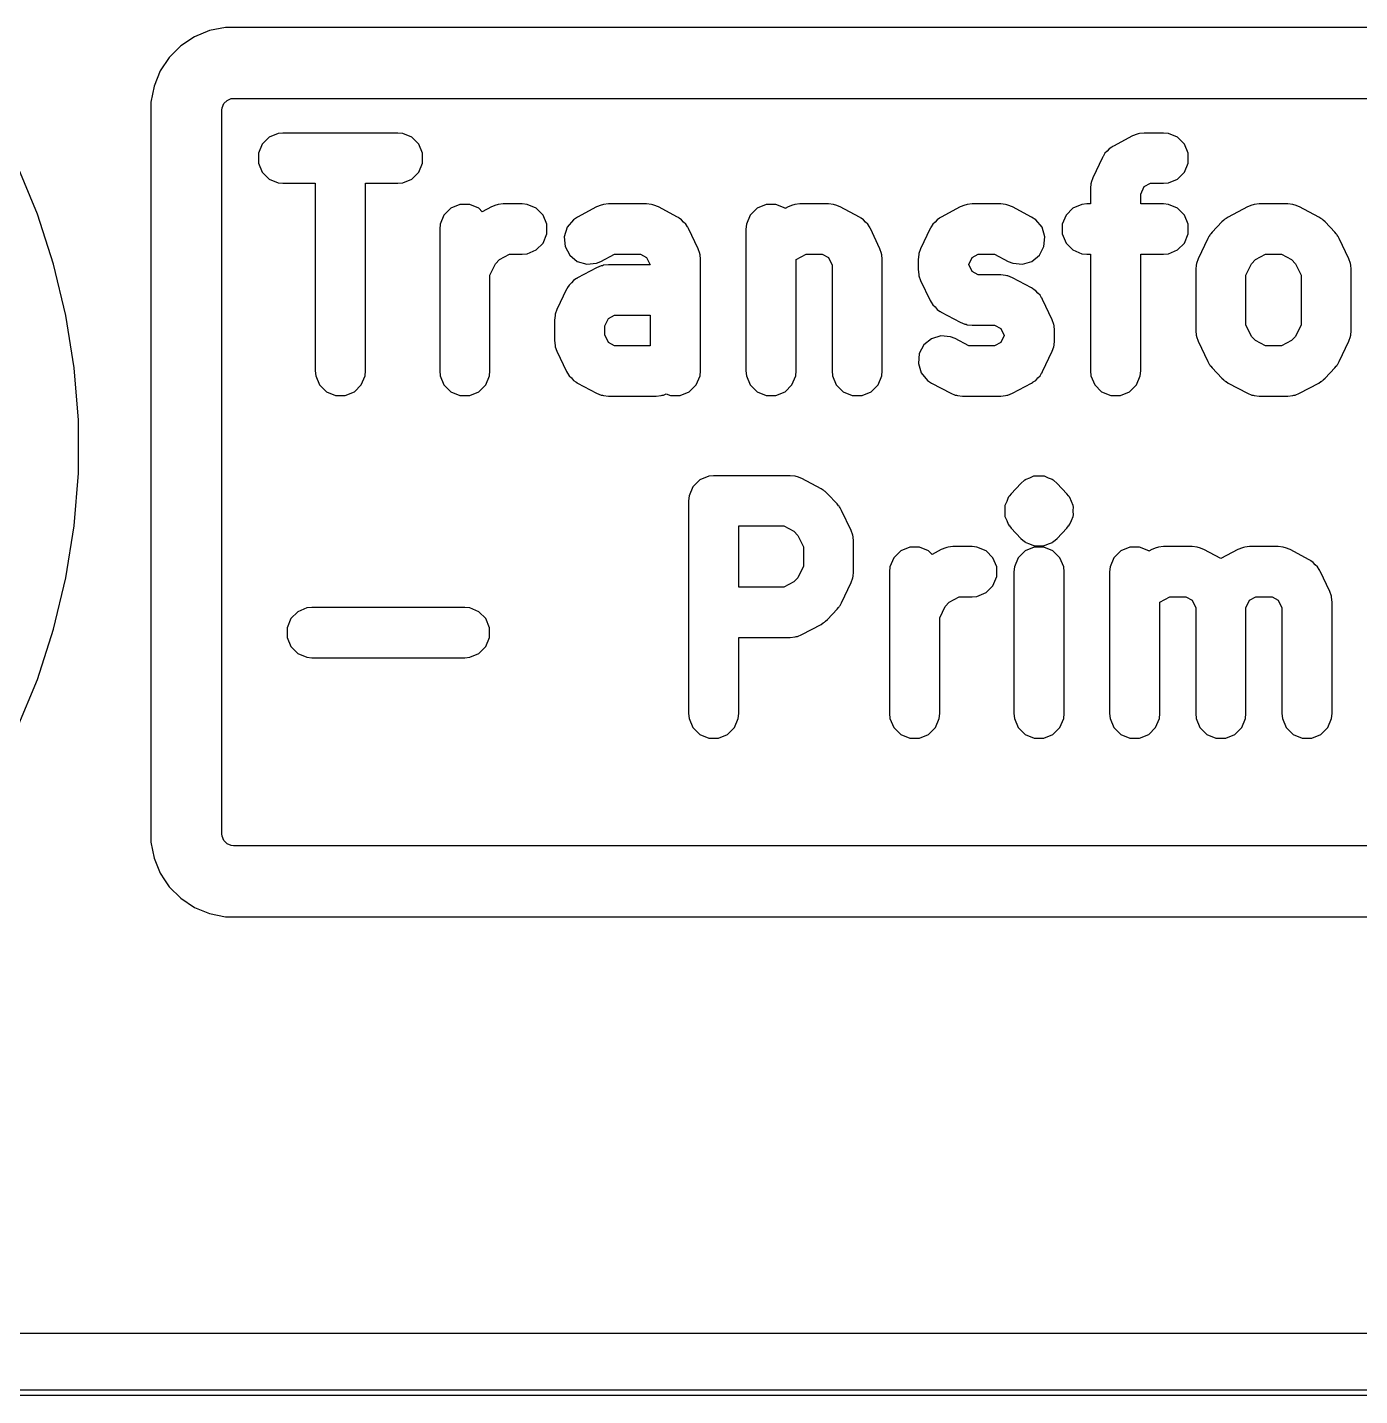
# Model space of a CAD drawing. Extents: x 70.6 to 149.6, y -117.6 to -52.5.
# Drawn here: x 113.37 to 124.64, y -117.58 to -106 of the extents above; entities that cross this region are included whole.
import ezdxf

# ---------------------------------------------------------------- set-up
doc = ezdxf.new("R2010")
doc.units = 0
doc.layers.add('BLACK', color=7, linetype='CONTINUOUS')

msp = doc.modelspace()

# ---------------------------------------------------------------- linework, layer by layer
at = {"layer": 'BLACK', "linetype": 'CONTINUOUS'}
for p, q in [((114.780501, -106.08462), (114.665778, -106.161276)), ((114.780507, -106.084617), (114.780501, -106.08462)), ((114.907987, -106.031813), (114.780507, -106.084617)), ((114.907991, -106.031812), (114.907987, -106.031813)), ((115.043324, -106.004893), (114.907991, -106.031812)), ((115.18131, -106.004893), (115.043324, -106.004893)), ((131.944863, -106.004893), (115.18131, -106.004893)), ((114.665771, -106.161282), (114.568206, -106.258847)), ((114.665778, -106.161276), (114.665771, -106.161282)), ((114.5682, -106.258854), (114.491544, -106.373577)), ((114.568206, -106.258847), (114.5682, -106.258854)), ((114.491541, -106.373583), (114.438737, -106.501063)), ((114.491544, -106.373577), (114.491541, -106.373583)), ((114.438736, -106.501067), (114.411817, -106.636399)), ((114.438737, -106.501063), (114.438736, -106.501067)), ((114.411817, -106.636399), (114.411817, -112.895138)), ((115.012317, -106.705393), (115.014238, -106.685884)), ((115.014238, -106.685884), (115.02917, -106.649836)), ((115.02917, -106.649836), (115.05676, -106.622246)), ((115.05676, -106.622246), (115.092808, -106.607314)), ((115.092808, -106.607314), (115.112317, -106.605393)), ((115.112317, -106.605393), (131.87587, -106.605393)), ((115.012317, -112.826145), (115.012317, -106.705393)), ((115.488392, -106.902468), (115.41179, -106.934198)), ((115.529849, -106.898385), (115.488392, -106.902468)), ((116.501278, -106.898385), (115.529849, -106.898385)), ((116.542735, -106.902468), (116.501278, -106.898385)), ((116.619337, -106.934198), (116.542735, -106.902468)), ((122.754687, -106.907291), (122.716137, -106.92308)), ((122.764759, -106.906339), (122.754687, -106.907291)), ((122.774106, -106.902468), (122.764759, -106.906339)), ((122.815563, -106.898385), (122.774106, -106.902468)), ((122.977467, -106.898385), (122.815563, -106.898385)), ((123.018924, -106.902468), (122.977467, -106.898385)), ((123.095526, -106.934198), (123.018924, -106.902468)), ((115.353162, -106.992826), (115.321432, -107.069428)), ((115.41179, -106.934198), (115.353162, -106.992826)), ((116.677965, -106.992826), (116.619337, -106.934198)), ((116.709695, -107.069428), (116.677965, -106.992826)), ((122.519503, -107.0318), (122.502569, -107.052267)), ((122.540322, -107.018008), (122.519503, -107.0318)), ((122.544301, -107.014398), (122.540322, -107.018008)), ((122.547507, -107.013248), (122.544301, -107.014398)), ((122.554232, -107.008794), (122.547507, -107.013248)), ((122.716137, -106.92308), (122.554232, -107.008794)), ((123.154154, -106.992826), (123.095526, -106.934198)), ((123.185884, -107.069428), (123.154154, -106.992826)), ((115.321432, -107.069428), (115.321432, -107.152342)), ((116.709695, -107.152342), (116.709695, -107.069428)), ((122.461505, -107.10586), (122.380552, -107.277289)), ((122.465646, -107.09894), (122.461505, -107.10586)), ((122.466649, -107.095683), (122.465646, -107.09894)), ((122.470075, -107.091541), (122.466649, -107.095683)), ((122.4829, -107.070116), (122.470075, -107.091541)), ((122.502569, -107.052267), (122.4829, -107.070116)), ((123.185884, -107.152342), (123.185884, -107.069428)), ((113.451848, -107.583535), (113.281028, -107.171138)), ((115.321432, -107.152342), (115.353162, -107.228944)), ((115.353162, -107.228944), (115.41179, -107.287572)), ((116.619337, -107.287572), (116.677965, -107.228944)), ((116.677965, -107.228944), (116.709695, -107.152342)), ((123.095526, -107.287572), (123.154154, -107.228944)), ((123.154154, -107.228944), (123.185884, -107.152342)), ((115.41179, -107.287572), (115.488392, -107.319302)), ((115.488392, -107.319302), (115.529849, -107.323385)), ((115.529849, -107.323385), (115.803064, -107.323385)), ((115.803064, -107.323385), (115.803064, -108.910885)), ((116.228064, -108.910885), (116.228064, -107.323385)), ((116.228064, -107.323385), (116.501278, -107.323385)), ((116.501278, -107.323385), (116.542735, -107.319302)), ((116.542735, -107.319302), (116.619337, -107.287572)), ((122.364288, -107.326571), (122.360205, -107.368028)), ((122.360205, -107.368028), (122.360205, -107.498385)), ((122.366288, -107.32174), (122.364288, -107.326571)), ((122.366542, -107.31652), (122.366288, -107.32174)), ((122.380552, -107.277289), (122.366542, -107.31652)), ((122.785205, -107.415679), (122.815604, -107.351305)), ((122.815604, -107.351305), (122.868343, -107.323385)), ((122.868343, -107.323385), (122.977467, -107.323385)), ((122.977467, -107.323385), (123.018924, -107.319302)), ((123.018924, -107.319302), (123.095526, -107.287572)), ((122.785205, -107.498385), (122.785205, -107.415679)), ((113.589785, -108.008063), (113.451848, -107.583535)), ((116.891257, -107.592826), (116.859527, -107.669428)), ((116.949885, -107.534198), (116.891257, -107.592826)), ((117.026487, -107.502468), (116.949885, -107.534198)), ((117.109401, -107.502468), (117.026487, -107.502468)), ((117.186003, -107.534198), (117.109401, -107.502468)), ((117.215538, -107.563733), (117.186003, -107.534198)), ((117.292328, -107.52308), (117.215538, -107.563733)), ((117.330878, -107.507291), (117.292328, -107.52308)), ((117.34095, -107.506339), (117.330878, -107.507291)), ((117.350297, -107.502468), (117.34095, -107.506339)), ((117.391754, -107.498385), (117.350297, -107.502468)), ((117.553659, -107.498385), (117.391754, -107.498385)), ((117.595116, -107.502468), (117.553659, -107.498385)), ((117.671718, -107.534198), (117.595116, -107.502468)), ((117.730346, -107.592826), (117.671718, -107.534198)), ((117.762076, -107.669428), (117.730346, -107.592826)), ((118.020899, -107.608794), (117.98617, -107.6318)), ((118.182804, -107.52308), (118.020899, -107.608794)), ((118.221354, -107.507291), (118.182804, -107.52308)), ((118.231426, -107.506339), (118.221354, -107.507291)), ((118.240773, -107.502468), (118.231426, -107.506339)), ((118.28223, -107.498385), (118.240773, -107.502468)), ((118.60604, -107.498385), (118.28223, -107.498385)), ((118.647497, -107.502468), (118.60604, -107.498385)), ((118.656843, -107.506339), (118.647497, -107.502468)), ((118.666917, -107.507291), (118.656843, -107.506339)), ((118.705466, -107.52308), (118.666917, -107.507291)), ((118.86737, -107.608794), (118.705466, -107.52308)), ((118.874094, -107.613248), (118.86737, -107.608794)), ((119.481733, -107.592826), (119.450003, -107.669428)), ((119.540361, -107.534198), (119.481733, -107.592826)), ((119.616963, -107.502468), (119.540361, -107.534198)), ((119.699877, -107.502468), (119.616963, -107.502468)), ((119.776479, -107.534198), (119.699877, -107.502468)), ((119.777992, -107.535711), (119.776479, -107.534198)), ((119.801852, -107.52308), (119.777992, -107.535711)), ((119.840402, -107.507291), (119.801852, -107.52308)), ((119.850474, -107.506339), (119.840402, -107.507291)), ((119.859821, -107.502468), (119.850474, -107.506339)), ((119.901278, -107.498385), (119.859821, -107.502468)), ((120.144135, -107.498385), (119.901278, -107.498385)), ((120.185592, -107.502468), (120.144135, -107.498385)), ((120.194938, -107.506339), (120.185592, -107.502468)), ((120.205012, -107.507291), (120.194938, -107.506339)), ((120.243561, -107.52308), (120.205012, -107.507291)), ((120.405465, -107.608794), (120.243561, -107.52308)), ((120.412189, -107.613248), (120.405465, -107.608794)), ((121.097089, -107.608794), (121.090362, -107.613249)), ((121.258994, -107.52308), (121.097089, -107.608794)), ((121.297544, -107.507291), (121.258994, -107.52308)), ((121.307616, -107.506339), (121.297544, -107.507291)), ((121.316963, -107.502468), (121.307616, -107.506339)), ((121.35842, -107.498385), (121.316963, -107.502468)), ((121.601277, -107.498385), (121.35842, -107.498385)), ((121.642734, -107.502468), (121.601277, -107.498385)), ((121.65208, -107.506339), (121.642734, -107.502468)), ((121.662153, -107.507291), (121.65208, -107.506339)), ((121.700703, -107.52308), (121.662153, -107.507291)), ((121.862608, -107.608794), (121.700703, -107.52308)), ((121.897336, -107.631799), (121.862608, -107.608794)), ((122.153161, -107.592826), (122.121431, -107.669428)), ((122.211789, -107.534198), (122.153161, -107.592826)), ((122.288391, -107.502468), (122.211789, -107.534198)), ((122.329848, -107.498385), (122.288391, -107.502468)), ((122.360205, -107.498385), (122.329848, -107.498385)), ((122.977467, -107.498385), (122.785205, -107.498385)), ((123.018924, -107.502468), (122.977467, -107.498385)), ((123.095526, -107.534198), (123.018924, -107.502468)), ((123.154154, -107.592826), (123.095526, -107.534198)), ((123.185884, -107.669428), (123.154154, -107.592826)), ((123.525661, -107.608794), (123.507127, -107.621071)), ((123.687566, -107.52308), (123.525661, -107.608794)), ((123.726116, -107.507291), (123.687566, -107.52308)), ((123.736188, -107.506339), (123.726116, -107.507291)), ((123.745535, -107.502468), (123.736188, -107.506339)), ((123.786992, -107.498385), (123.745535, -107.502468)), ((124.029849, -107.498385), (123.786992, -107.498385)), ((124.071306, -107.502468), (124.029849, -107.498385)), ((124.080652, -107.506339), (124.071306, -107.502468)), ((124.090726, -107.507291), (124.080652, -107.506339)), ((124.129275, -107.52308), (124.090726, -107.507291)), ((124.291179, -107.608794), (124.129275, -107.52308)), ((124.309712, -107.621071), (124.291179, -107.608794)), ((116.859527, -107.669428), (116.855444, -107.710885)), ((116.855444, -107.710885), (116.855444, -108.910885)), ((117.762076, -107.752342), (117.762076, -107.669428)), ((117.933316, -107.695683), (117.908933, -107.774929)), ((117.98617, -107.6318), (117.933316, -107.695683)), ((118.877301, -107.614398), (118.874094, -107.613248)), ((118.881279, -107.618008), (118.877301, -107.614398)), ((118.902099, -107.6318), (118.881279, -107.618008)), ((118.919032, -107.652267), (118.902099, -107.6318)), ((118.938702, -107.670116), (118.919032, -107.652267)), ((118.951526, -107.691541), (118.938702, -107.670116)), ((118.954953, -107.695683), (118.951526, -107.691541)), ((118.955955, -107.69894), (118.954953, -107.695683)), ((118.960097, -107.70586), (118.955955, -107.69894)), ((119.04105, -107.877289), (118.960097, -107.70586)), ((119.450003, -107.669428), (119.44592, -107.710885)), ((119.44592, -107.710885), (119.44592, -108.910885)), ((120.415396, -107.614398), (120.412189, -107.613248)), ((120.419374, -107.618008), (120.415396, -107.614398)), ((120.440194, -107.6318), (120.419374, -107.618008)), ((120.457127, -107.652267), (120.440194, -107.6318)), ((120.476797, -107.670116), (120.457127, -107.652267)), ((120.489621, -107.691541), (120.476797, -107.670116)), ((120.493048, -107.695683), (120.489621, -107.691541)), ((120.49405, -107.69894), (120.493048, -107.695683)), ((120.498192, -107.70586), (120.49405, -107.69894)), ((120.579145, -107.877289), (120.498192, -107.70586)), ((121.004362, -107.705861), (120.92341, -107.87729)), ((121.008503, -107.698942), (121.004362, -107.705861)), ((121.009506, -107.695683), (121.008503, -107.698942)), ((121.012933, -107.69154), (121.009506, -107.695683)), ((121.025756, -107.670117), (121.012933, -107.69154)), ((121.045426, -107.652267), (121.025756, -107.670117)), ((121.06236, -107.6318), (121.045426, -107.652267)), ((121.083179, -107.618007), (121.06236, -107.6318)), ((121.087157, -107.614399), (121.083179, -107.618007)), ((121.090362, -107.613249), (121.087157, -107.614399)), ((121.95019, -107.695683), (121.897336, -107.631799)), ((121.974574, -107.774929), (121.95019, -107.695683)), ((122.121431, -107.669428), (122.121431, -107.752342)), ((123.185884, -107.752342), (123.185884, -107.669428)), ((123.470597, -107.650691), (123.389645, -107.736405)), ((123.487371, -107.636103), (123.470597, -107.650691)), ((123.490932, -107.6318), (123.487371, -107.636103)), ((123.496757, -107.62794), (123.490932, -107.6318)), ((123.502031, -107.623355), (123.496757, -107.62794)), ((123.507127, -107.621071), (123.502031, -107.623355)), ((124.314809, -107.623355), (124.309712, -107.621071)), ((124.320081, -107.62794), (124.314809, -107.623355)), ((124.325908, -107.6318), (124.320081, -107.62794)), ((124.329469, -107.636104), (124.325908, -107.6318)), ((124.346242, -107.650691), (124.329469, -107.636104)), ((124.427195, -107.736404), (124.346242, -107.650691)), ((117.671718, -107.887572), (117.730346, -107.828944)), ((117.730346, -107.828944), (117.762076, -107.752342)), ((117.908933, -107.774929), (117.916731, -107.857475)), ((121.966776, -107.857475), (121.974574, -107.774929)), ((122.121431, -107.752342), (122.153161, -107.828944)), ((122.153161, -107.828944), (122.211789, -107.887572)), ((123.095526, -107.887572), (123.154154, -107.828944)), ((123.154154, -107.828944), (123.185884, -107.752342)), ((123.351981, -107.791575), (123.271029, -107.963004)), ((123.362152, -107.77458), (123.351981, -107.791575)), ((123.364147, -107.769348), (123.362152, -107.77458)), ((123.369165, -107.762864), (123.364147, -107.769348)), ((123.373375, -107.755831), (123.369165, -107.762864)), ((123.377521, -107.752068), (123.373375, -107.755831)), ((123.389645, -107.736405), (123.377521, -107.752068)), ((124.439319, -107.752068), (124.427195, -107.736404)), ((124.443465, -107.755831), (124.439319, -107.752068)), ((124.447675, -107.762864), (124.443465, -107.755831)), ((124.452692, -107.769347), (124.447675, -107.762864)), ((124.454685, -107.774577), (124.452692, -107.769347)), ((124.464859, -107.791575), (124.454685, -107.774577)), ((124.545811, -107.963003), (124.464859, -107.791575)), ((117.360263, -107.967998), (117.444534, -107.923385)), ((117.444534, -107.923385), (117.553659, -107.923385)), ((117.553659, -107.923385), (117.595116, -107.919302)), ((117.595116, -107.919302), (117.671718, -107.887572)), ((117.916731, -107.857475), (117.955526, -107.930754)), ((117.955526, -107.930754), (118.019409, -107.983608)), ((118.219751, -107.984404), (118.33501, -107.923385)), ((118.33501, -107.923385), (118.55326, -107.923385)), ((118.55326, -107.923385), (118.605998, -107.951305)), ((118.605998, -107.951305), (118.634823, -108.012346)), ((119.05506, -107.91652), (119.04105, -107.877289)), ((119.055313, -107.92174), (119.05506, -107.91652)), ((119.057314, -107.926571), (119.055313, -107.92174)), ((119.061397, -107.968028), (119.057314, -107.926571)), ((119.87092, -107.967398), (119.954058, -107.923385)), ((119.954058, -107.923385), (120.091355, -107.923385)), ((120.091355, -107.923385), (120.144093, -107.951305)), ((120.144093, -107.951305), (120.174492, -108.015679)), ((120.593155, -107.91652), (120.579145, -107.877289)), ((120.593408, -107.92174), (120.593155, -107.91652)), ((120.595409, -107.926571), (120.593408, -107.92174)), ((120.599492, -107.968028), (120.595409, -107.926571)), ((120.907146, -107.926571), (120.903063, -107.968028)), ((120.909146, -107.92174), (120.907146, -107.926571)), ((120.9094, -107.916521), (120.909146, -107.92174)), ((120.92341, -107.87729), (120.9094, -107.916521)), ((121.330326, -108.010885), (121.358461, -107.951305)), ((121.358461, -107.951305), (121.4112, -107.923385)), ((121.4112, -107.923385), (121.548497, -107.923385)), ((121.548497, -107.923385), (121.663756, -107.984404)), ((121.864098, -107.983607), (121.927981, -107.930754)), ((121.927981, -107.930754), (121.966776, -107.857475)), ((122.211789, -107.887572), (122.288391, -107.919302)), ((122.288391, -107.919302), (122.329848, -107.923385)), ((122.329848, -107.923385), (122.360205, -107.923385)), ((122.360205, -107.923385), (122.360205, -108.910885)), ((122.785205, -108.910885), (122.785205, -107.923385)), ((122.785205, -107.923385), (122.977467, -107.923385)), ((122.977467, -107.923385), (123.018924, -107.919302)), ((123.018924, -107.919302), (123.095526, -107.887572)), ((123.7555, -107.967998), (123.839772, -107.923385)), ((123.839772, -107.923385), (123.977069, -107.923385)), ((123.977069, -107.923385), (124.06134, -107.967999)), ((113.69399, -108.442104), (113.589785, -108.008063)), ((117.280444, -108.101393), (117.326609, -108.003631)), ((117.326609, -108.003631), (117.360263, -107.967998)), ((118.019409, -107.983608), (118.098655, -108.007991)), ((118.182804, -108.037366), (118.020899, -108.12308)), ((118.098655, -108.007991), (118.181201, -108.000193)), ((118.181201, -108.000193), (118.219751, -107.984404)), ((118.221354, -108.021577), (118.182804, -108.037366)), ((118.231426, -108.020625), (118.221354, -108.021577)), ((118.240773, -108.016754), (118.231426, -108.020625)), ((118.28223, -108.012671), (118.240773, -108.016754)), ((118.634211, -108.012671), (118.28223, -108.012671)), ((118.634823, -108.012346), (118.634211, -108.012671)), ((119.061397, -108.910885), (119.061397, -107.968028)), ((119.87092, -108.910885), (119.87092, -107.967398)), ((120.174492, -108.015679), (120.174492, -108.910885)), ((120.599492, -108.910885), (120.599492, -107.968028)), ((120.903063, -107.968028), (120.903063, -108.053742)), ((120.903063, -108.053742), (120.907146, -108.095199)), ((121.358461, -108.070464), (121.330326, -108.010885)), ((121.4112, -108.098385), (121.358461, -108.070464)), ((121.663756, -107.984404), (121.702306, -108.000193)), ((121.702306, -108.000193), (121.784852, -108.007991)), ((121.784852, -108.007991), (121.864098, -107.983607)), ((123.254765, -108.012285), (123.250682, -108.053742)), ((123.250682, -108.053742), (123.250682, -108.568028)), ((123.256765, -108.007454), (123.254765, -108.012285)), ((123.257019, -108.002235), (123.256765, -108.007454)), ((123.271029, -107.963004), (123.257019, -108.002235)), ((123.675682, -108.101392), (123.721846, -108.003632)), ((123.721846, -108.003632), (123.7555, -107.967998)), ((124.06134, -107.967999), (124.094994, -108.003633)), ((124.094994, -108.003633), (124.141158, -108.101391)), ((124.559821, -108.002234), (124.545811, -107.963003)), ((124.560074, -108.007454), (124.559821, -108.002234)), ((124.562075, -108.012285), (124.560074, -108.007454)), ((124.566158, -108.053742), (124.562075, -108.012285)), ((124.566158, -108.568028), (124.566158, -108.053742)), ((117.280444, -108.910885), (117.280444, -108.101393)), ((117.949567, -108.184402), (117.936742, -108.205827)), ((117.969237, -108.166551), (117.949567, -108.184402)), ((117.98617, -108.146086), (117.969237, -108.166551)), ((118.006985, -108.132296), (117.98617, -108.146086)), ((118.010968, -108.128683), (118.006985, -108.132296)), ((118.014178, -108.127532), (118.010968, -108.128683)), ((118.020899, -108.12308), (118.014178, -108.127532)), ((120.907146, -108.095199), (120.909146, -108.100029)), ((120.909146, -108.100029), (120.9094, -108.105249)), ((120.9094, -108.105249), (120.92341, -108.14448)), ((120.92341, -108.14448), (121.004362, -108.315909)), ((121.601277, -108.098385), (121.4112, -108.098385)), ((121.642734, -108.102468), (121.601277, -108.098385)), ((121.65208, -108.106339), (121.642734, -108.102468)), ((121.662153, -108.107291), (121.65208, -108.106339)), ((121.700703, -108.12308), (121.662153, -108.107291)), ((121.862608, -108.208794), (121.700703, -108.12308)), ((123.675682, -108.520377), (123.675682, -108.101392)), ((124.141158, -108.101391), (124.141158, -108.520376)), ((117.928172, -108.220146), (117.84722, -108.391574)), ((117.932313, -108.213226), (117.928172, -108.220146)), ((117.933316, -108.209969), (117.932313, -108.213226)), ((117.936742, -108.205827), (117.933316, -108.209969)), ((121.869331, -108.213247), (121.862608, -108.208794)), ((121.87254, -108.214398), (121.869331, -108.213247)), ((121.87652, -108.21801), (121.87254, -108.214398)), ((121.897336, -108.231799), (121.87652, -108.21801)), ((121.914268, -108.252264), (121.897336, -108.231799)), ((121.933941, -108.270117), (121.914268, -108.252264)), ((121.946766, -108.291544), (121.933941, -108.270117)), ((121.95019, -108.295683), (121.946766, -108.291544)), ((121.951191, -108.298938), (121.95019, -108.295683)), ((121.955335, -108.305861), (121.951191, -108.298938)), ((122.036287, -108.477289), (121.955335, -108.305861)), ((117.84722, -108.391574), (117.83321, -108.430805)), ((121.004362, -108.315909), (121.008503, -108.322827)), ((121.008503, -108.322827), (121.009506, -108.326087)), ((121.009506, -108.326087), (121.012933, -108.330229)), ((121.012933, -108.330229), (121.025756, -108.351653)), ((121.025756, -108.351653), (121.045426, -108.369502)), ((121.045426, -108.369502), (121.06236, -108.38997)), ((121.06236, -108.38997), (121.083179, -108.403762)), ((121.083179, -108.403762), (121.087157, -108.407371)), ((121.087157, -108.407371), (121.090362, -108.40852)), ((121.090362, -108.40852), (121.097089, -108.412976)), ((121.097089, -108.412976), (121.258994, -108.49869)), ((113.763818, -108.882984), (113.69399, -108.442104)), ((117.830956, -108.440856), (117.826873, -108.482313)), ((117.826873, -108.482313), (117.826873, -108.653742)), ((117.832956, -108.436025), (117.830956, -108.440856)), ((117.83321, -108.430805), (117.832956, -108.436025)), ((118.251873, -108.529963), (118.28227, -108.465591)), ((118.251873, -108.606091), (118.251873, -108.529963)), ((118.28227, -108.465591), (118.33501, -108.437671)), ((118.33501, -108.437671), (118.636397, -108.437671)), ((118.636397, -108.437671), (118.636397, -108.697228)), ((121.258994, -108.49869), (121.297544, -108.514479)), ((121.297544, -108.514479), (121.307616, -108.51543)), ((121.307616, -108.51543), (121.316963, -108.519302)), ((121.316963, -108.519302), (121.35842, -108.523385)), ((121.35842, -108.523385), (121.548497, -108.523385)), ((121.548497, -108.523385), (121.601236, -108.551305)), ((122.050297, -108.51652), (122.036287, -108.477289)), ((122.05055, -108.52174), (122.050297, -108.51652)), ((122.052551, -108.526571), (122.05055, -108.52174)), ((122.056634, -108.568028), (122.052551, -108.526571)), ((123.721845, -108.618136), (123.675682, -108.520377)), ((124.141158, -108.520376), (124.094993, -108.618138)), ((117.826873, -108.653742), (117.830956, -108.695199)), ((118.282271, -108.670464), (118.251873, -108.606091)), ((121.014647, -108.638162), (120.950764, -108.691016)), ((121.093893, -108.613779), (121.014647, -108.638162)), ((121.176439, -108.621577), (121.093893, -108.613779)), ((121.214989, -108.637366), (121.176439, -108.621577)), ((121.330248, -108.698385), (121.214989, -108.637366)), ((121.601236, -108.551305), (121.62937, -108.610885)), ((121.62937, -108.610885), (121.601236, -108.670464)), ((122.052551, -108.695199), (122.056634, -108.653742)), ((122.056634, -108.653742), (122.056634, -108.568028)), ((123.250682, -108.568028), (123.254765, -108.609485)), ((123.254765, -108.609485), (123.256765, -108.614315)), ((123.256765, -108.614315), (123.257019, -108.619536)), ((123.257019, -108.619536), (123.271029, -108.658767)), ((123.755501, -108.653771), (123.721845, -108.618136)), ((123.839772, -108.698385), (123.755501, -108.653771)), ((124.06134, -108.65377), (123.977069, -108.698385)), ((124.094993, -108.618138), (124.06134, -108.65377)), ((124.545811, -108.658766), (124.559821, -108.619535)), ((124.559821, -108.619535), (124.560074, -108.614315)), ((124.560074, -108.614315), (124.562075, -108.609485)), ((124.562075, -108.609485), (124.566158, -108.568028)), ((117.830956, -108.695199), (117.832956, -108.700029)), ((117.832956, -108.700029), (117.83321, -108.705249)), ((117.83321, -108.705249), (117.84722, -108.74448)), ((117.84722, -108.74448), (117.928172, -108.915909)), ((118.33501, -108.698385), (118.282271, -108.670464)), ((118.634212, -108.698385), (118.33501, -108.698385)), ((118.636397, -108.697228), (118.634212, -108.698385)), ((120.911969, -108.764295), (120.904171, -108.846841)), ((120.950764, -108.691016), (120.911969, -108.764295)), ((121.548497, -108.698385), (121.330248, -108.698385)), ((121.601236, -108.670464), (121.548497, -108.698385)), ((121.955335, -108.915909), (122.036287, -108.744481)), ((122.036287, -108.744481), (122.050297, -108.70525)), ((122.050297, -108.70525), (122.05055, -108.700029)), ((122.05055, -108.700029), (122.052551, -108.695199)), ((123.271029, -108.658767), (123.351981, -108.830195)), ((123.977069, -108.698385), (123.839772, -108.698385)), ((124.464859, -108.830195), (124.545811, -108.658766)), ((113.79884, -109.327983), (113.763818, -108.882984)), ((120.904171, -108.846841), (120.928554, -108.926087)), ((123.351981, -108.830195), (123.362153, -108.84719)), ((123.362153, -108.84719), (123.364147, -108.85242)), ((123.364147, -108.85242), (123.369164, -108.858902)), ((123.369164, -108.858902), (123.373376, -108.865939)), ((123.373376, -108.865939), (123.377522, -108.869702)), ((123.377522, -108.869702), (123.389644, -108.885363)), ((123.389644, -108.885363), (123.470597, -108.971078)), ((124.346243, -108.971078), (124.427196, -108.885364)), ((124.427196, -108.885364), (124.439318, -108.8697)), ((124.439318, -108.8697), (124.443464, -108.865939)), ((124.443464, -108.865939), (124.447675, -108.858903)), ((124.447675, -108.858903), (124.452693, -108.85242)), ((124.452693, -108.85242), (124.454686, -108.84719)), ((124.454686, -108.84719), (124.464859, -108.830195)), ((115.803064, -108.910885), (115.807147, -108.952342)), ((115.807147, -108.952342), (115.838877, -109.028944)), ((116.192251, -109.028944), (116.223981, -108.952342)), ((116.223981, -108.952342), (116.228064, -108.910885)), ((116.855444, -108.910885), (116.859527, -108.952342)), ((116.859527, -108.952342), (116.891257, -109.028944)), ((117.244631, -109.028944), (117.276361, -108.952342)), ((117.276361, -108.952342), (117.280444, -108.910885)), ((117.928172, -108.915909), (117.932313, -108.922827)), ((117.932313, -108.922827), (117.933316, -108.926087)), ((117.933316, -108.926087), (117.936743, -108.930229)), ((117.936743, -108.930229), (117.949566, -108.951653)), ((117.949566, -108.951653), (117.969236, -108.969502)), ((117.969236, -108.969502), (117.98617, -108.98997)), ((117.98617, -108.98997), (118.006989, -109.003762)), ((119.025584, -109.028944), (119.057314, -108.952342)), ((119.057314, -108.952342), (119.061397, -108.910885)), ((119.44592, -108.910885), (119.450003, -108.952342)), ((119.450003, -108.952342), (119.481733, -109.028944)), ((119.835107, -109.028944), (119.866837, -108.952342)), ((119.866837, -108.952342), (119.87092, -108.910885)), ((120.174492, -108.910885), (120.178575, -108.952342)), ((120.178575, -108.952342), (120.210305, -109.028944)), ((120.563679, -109.028944), (120.595409, -108.952342)), ((120.595409, -108.952342), (120.599492, -108.910885)), ((120.928554, -108.926087), (120.981408, -108.98997)), ((120.981408, -108.98997), (121.016137, -109.012976)), ((121.87652, -109.003759), (121.897336, -108.989971)), ((121.897336, -108.989971), (121.914268, -108.969505)), ((121.914268, -108.969505), (121.933941, -108.951653)), ((121.933941, -108.951653), (121.946766, -108.930225)), ((121.946766, -108.930225), (121.95019, -108.926087)), ((121.95019, -108.926087), (121.951191, -108.922831)), ((121.951191, -108.922831), (121.955335, -108.915909)), ((122.360205, -108.910885), (122.364288, -108.952342)), ((122.364288, -108.952342), (122.396018, -109.028944)), ((122.749392, -109.028944), (122.781122, -108.952342)), ((122.781122, -108.952342), (122.785205, -108.910885)), ((123.470597, -108.971078), (123.487371, -108.985666)), ((123.487371, -108.985666), (123.490932, -108.98997)), ((123.490932, -108.98997), (123.496755, -108.993827)), ((123.496755, -108.993827), (123.50203, -108.998415)), ((123.50203, -108.998415), (123.507129, -109.0007)), ((123.507129, -109.0007), (123.525661, -109.012976)), ((124.291179, -109.012976), (124.30971, -109.0007)), ((124.30971, -109.0007), (124.31481, -108.998415)), ((124.31481, -108.998415), (124.320084, -108.993827)), ((124.320084, -108.993827), (124.325908, -108.98997)), ((124.325908, -108.98997), (124.329468, -108.985666)), ((124.329468, -108.985666), (124.346243, -108.971078)), ((115.838877, -109.028944), (115.897505, -109.087572)), ((115.897505, -109.087572), (115.974107, -109.119302)), ((116.057021, -109.119302), (116.133623, -109.087572)), ((116.133623, -109.087572), (116.192251, -109.028944)), ((116.891257, -109.028944), (116.949885, -109.087572)), ((116.949885, -109.087572), (117.026487, -109.119302)), ((117.109401, -109.119302), (117.186003, -109.087572)), ((117.186003, -109.087572), (117.244631, -109.028944)), ((118.006989, -109.003762), (118.010967, -109.007371)), ((118.010967, -109.007371), (118.014172, -109.00852)), ((118.014172, -109.00852), (118.020899, -109.012976)), ((118.020899, -109.012976), (118.182804, -109.09869)), ((118.182804, -109.09869), (118.221354, -109.114479)), ((118.221354, -109.114479), (118.231426, -109.11543)), ((118.231426, -109.11543), (118.240773, -109.119302)), ((118.728449, -109.119302), (118.737795, -109.11543)), ((118.737795, -109.11543), (118.747868, -109.114479)), ((118.747868, -109.114479), (118.771967, -109.104608)), ((118.771967, -109.104608), (118.80744, -109.119302)), ((118.890354, -109.119302), (118.966956, -109.087572)), ((118.966956, -109.087572), (119.025584, -109.028944)), ((119.481733, -109.028944), (119.540361, -109.087572)), ((119.540361, -109.087572), (119.616963, -109.119302)), ((119.699877, -109.119302), (119.776479, -109.087572)), ((119.776479, -109.087572), (119.835107, -109.028944)), ((120.210305, -109.028944), (120.268933, -109.087572)), ((120.268933, -109.087572), (120.345535, -109.119302)), ((120.428449, -109.119302), (120.505051, -109.087572)), ((120.505051, -109.087572), (120.563679, -109.028944)), ((121.016137, -109.012976), (121.178042, -109.09869)), ((121.178042, -109.09869), (121.216592, -109.114479)), ((121.216592, -109.114479), (121.226664, -109.11543)), ((121.226664, -109.11543), (121.236011, -109.119302)), ((121.642734, -109.119302), (121.65208, -109.11543)), ((121.65208, -109.11543), (121.662153, -109.114479)), ((121.662153, -109.114479), (121.700703, -109.09869)), ((121.700703, -109.09869), (121.862608, -109.012976)), ((121.862608, -109.012976), (121.869331, -109.008522)), ((121.869331, -109.008522), (121.87254, -109.007372)), ((121.87254, -109.007372), (121.87652, -109.003759)), ((122.396018, -109.028944), (122.454646, -109.087572)), ((122.454646, -109.087572), (122.531248, -109.119302)), ((122.614162, -109.119302), (122.690764, -109.087572)), ((122.690764, -109.087572), (122.749392, -109.028944)), ((123.525661, -109.012976), (123.687566, -109.09869)), ((123.687566, -109.09869), (123.726116, -109.114479)), ((123.726116, -109.114479), (123.736188, -109.11543)), ((123.736188, -109.11543), (123.745535, -109.119302)), ((124.071306, -109.119302), (124.080652, -109.11543)), ((124.080652, -109.11543), (124.090726, -109.114479)), ((124.090726, -109.114479), (124.129275, -109.09869)), ((124.129275, -109.09869), (124.291179, -109.012976)), ((115.974107, -109.119302), (116.057021, -109.119302)), ((117.026487, -109.119302), (117.109401, -109.119302)), ((118.240773, -109.119302), (118.28223, -109.123385)), ((118.28223, -109.123385), (118.686992, -109.123385)), ((118.686992, -109.123385), (118.728449, -109.119302)), ((118.80744, -109.119302), (118.890354, -109.119302)), ((119.616963, -109.119302), (119.699877, -109.119302)), ((120.345535, -109.119302), (120.428449, -109.119302)), ((121.236011, -109.119302), (121.277468, -109.123385)), ((121.277468, -109.123385), (121.601277, -109.123385)), ((121.601277, -109.123385), (121.642734, -109.119302)), ((122.531248, -109.119302), (122.614162, -109.119302)), ((123.745535, -109.119302), (123.786992, -109.123385)), ((123.786992, -109.123385), (124.029849, -109.123385)), ((124.029849, -109.123385), (124.071306, -109.119302)), ((113.79884, -109.774357), (113.79884, -109.327983)), ((113.763818, -110.219356), (113.79884, -109.774357)), ((119.131249, -109.800367), (119.054647, -109.832097)), ((119.172706, -109.796284), (119.131249, -109.800367)), ((119.820325, -109.796284), (119.172706, -109.796284)), ((119.861782, -109.800367), (119.820325, -109.796284)), ((119.871128, -109.804238), (119.861782, -109.800367)), ((119.881201, -109.80519), (119.871128, -109.804238)), ((119.919751, -109.820979), (119.881201, -109.80519)), ((121.877695, -109.801636), (121.845299, -109.816151)), ((121.880779, -109.801547), (121.877695, -109.801636)), ((121.88363, -109.800367), (121.880779, -109.801547)), ((121.886715, -109.800367), (121.88363, -109.800367)), ((121.889599, -109.799268), (121.886715, -109.800367)), ((121.925086, -109.800281), (121.889599, -109.799268)), ((121.960574, -109.799268), (121.925086, -109.800281)), ((121.963458, -109.800367), (121.960574, -109.799268)), ((121.966544, -109.800367), (121.963458, -109.800367)), ((121.969394, -109.801547), (121.966544, -109.800367)), ((121.972478, -109.801636), (121.969394, -109.801547)), ((122.004867, -109.816149), (121.972478, -109.801636)), ((118.996019, -109.890725), (118.964289, -109.967327)), ((119.054647, -109.832097), (118.996019, -109.890725)), ((120.081656, -109.906693), (119.919751, -109.820979)), ((120.10019, -109.91897), (120.081656, -109.906693)), ((120.105286, -109.921254), (120.10019, -109.91897)), ((120.110557, -109.925838), (120.105286, -109.921254)), ((120.116384, -109.929698), (120.110557, -109.925838)), ((121.770597, -109.862876), (121.689645, -109.948591)), ((121.802031, -109.83554), (121.770597, -109.862876)), ((121.804846, -109.834278), (121.802031, -109.83554)), ((121.807028, -109.832097), (121.804846, -109.834278)), ((121.809877, -109.830916), (121.807028, -109.832097)), ((121.812122, -109.828797), (121.809877, -109.830916)), ((121.845299, -109.816151), (121.812122, -109.828797)), ((122.038051, -109.828796), (122.004867, -109.816149)), ((122.040296, -109.830916), (122.038051, -109.828796)), ((122.043146, -109.832097), (122.040296, -109.830916)), ((122.045327, -109.834278), (122.043146, -109.832097)), ((122.048143, -109.83554), (122.045327, -109.834278)), ((122.079576, -109.862876), (122.048143, -109.83554)), ((122.160529, -109.948589), (122.079576, -109.862876)), ((118.964289, -109.967327), (118.960206, -110.008784)), ((118.960206, -110.008784), (118.960206, -111.808784)), ((120.119945, -109.934002), (120.116384, -109.929698)), ((120.136719, -109.94859), (120.119945, -109.934002)), ((120.217672, -110.034303), (120.136719, -109.94859)), ((120.229796, -110.049967), (120.217672, -110.034303)), ((121.651506, -110.014701), (121.636987, -110.047106)), ((121.664148, -109.981534), (121.651506, -110.014701)), ((121.669421, -109.97472), (121.664148, -109.981534)), ((121.670891, -109.971441), (121.669421, -109.97472)), ((121.674863, -109.967689), (121.670891, -109.971441)), ((121.689645, -109.948591), (121.674863, -109.967689)), ((122.175319, -109.967698), (122.160529, -109.948589)), ((122.179284, -109.971443), (122.175319, -109.967698)), ((122.18075, -109.974715), (122.179284, -109.971443)), ((122.186026, -109.981532), (122.18075, -109.974715)), ((122.19867, -110.014709), (122.186026, -109.981532)), ((122.213188, -110.047108), (122.19867, -110.014709)), ((120.233942, -110.05373), (120.229796, -110.049967)), ((120.238152, -110.060763), (120.233942, -110.05373)), ((120.243169, -110.067246), (120.238152, -110.060763)), ((120.245162, -110.072476), (120.243169, -110.067246)), ((120.255336, -110.089474), (120.245162, -110.072476)), ((120.336288, -110.260902), (120.255336, -110.089474)), ((121.636811, -110.053259), (121.634619, -110.059011)), ((121.634619, -110.059011), (121.635632, -110.094498)), ((121.635632, -110.094498), (121.634619, -110.129985)), ((121.634619, -110.129985), (121.636811, -110.135736)), ((121.636987, -110.047106), (121.636811, -110.053259)), ((121.636811, -110.135736), (121.636987, -110.14189)), ((121.636987, -110.14189), (121.651506, -110.174294)), ((122.19867, -110.174286), (122.213188, -110.141888)), ((122.213363, -110.05326), (122.213188, -110.047108)), ((122.213188, -110.141888), (122.213363, -110.135735)), ((122.215555, -110.05901), (122.213363, -110.05326)), ((122.213363, -110.135735), (122.215555, -110.129986)), ((122.214541, -110.094498), (122.215555, -110.05901)), ((122.215555, -110.129986), (122.214541, -110.094498)), ((113.69399, -110.660236), (113.763818, -110.219356)), ((119.385206, -110.739141), (119.385206, -110.221284)), ((119.385206, -110.221284), (119.767545, -110.221284)), ((119.767545, -110.221284), (119.851816, -110.265898)), ((119.851816, -110.265898), (119.885471, -110.301532)), ((120.350298, -110.300133), (120.336288, -110.260902)), ((121.651506, -110.174294), (121.664148, -110.207462)), ((121.664148, -110.207462), (121.669421, -110.214275)), ((121.669421, -110.214275), (121.670891, -110.217555)), ((121.670891, -110.217555), (121.674863, -110.221306)), ((121.674863, -110.221306), (121.689645, -110.240405)), ((121.689645, -110.240405), (121.770597, -110.32612)), ((122.079576, -110.32612), (122.160529, -110.240407)), ((122.160529, -110.240407), (122.175319, -110.221297)), ((122.175319, -110.221297), (122.179284, -110.217553)), ((122.179284, -110.217553), (122.18075, -110.21428)), ((122.18075, -110.21428), (122.186026, -110.207464)), ((122.186026, -110.207464), (122.19867, -110.174286)), ((119.885471, -110.301532), (119.931635, -110.39929)), ((120.350551, -110.305353), (120.350298, -110.300133)), ((120.352552, -110.310184), (120.350551, -110.305353)), ((120.356635, -110.351641), (120.352552, -110.310184)), ((120.356635, -110.608784), (120.356635, -110.351641)), ((121.770597, -110.32612), (121.802031, -110.353456)), ((121.802031, -110.353456), (121.804846, -110.354717)), ((121.804846, -110.354717), (121.807028, -110.356899)), ((121.807028, -110.356899), (121.809877, -110.358079)), ((121.809877, -110.358079), (121.812122, -110.360199)), ((121.812122, -110.360199), (121.845299, -110.372844)), ((121.845299, -110.372844), (121.877695, -110.38736)), ((121.877695, -110.38736), (121.880779, -110.387448)), ((121.880779, -110.387448), (121.88363, -110.388629)), ((121.88363, -110.388629), (121.886715, -110.388629)), ((121.886715, -110.388629), (121.889599, -110.389728)), ((121.889599, -110.389728), (121.925086, -110.388714)), ((121.925086, -110.388714), (121.960574, -110.389728)), ((121.960574, -110.389728), (121.963458, -110.388629)), ((121.963458, -110.388629), (121.966544, -110.388629)), ((121.966544, -110.388629), (121.969394, -110.387448)), ((121.969394, -110.387448), (121.972478, -110.38736)), ((121.972478, -110.38736), (122.004867, -110.372846)), ((122.004867, -110.372846), (122.038051, -110.3602)), ((122.038051, -110.3602), (122.040296, -110.358079)), ((122.040296, -110.358079), (122.043146, -110.356899)), ((122.043146, -110.356899), (122.045327, -110.354717)), ((122.045327, -110.354717), (122.048143, -110.353456)), ((122.048143, -110.353456), (122.079576, -110.32612)), ((119.931635, -110.39929), (119.931635, -110.561132)), ((120.696019, -110.490725), (120.664289, -110.567327)), ((120.754647, -110.432097), (120.696019, -110.490725)), ((120.831249, -110.400367), (120.754647, -110.432097)), ((120.914163, -110.400367), (120.831249, -110.400367)), ((120.990765, -110.432097), (120.914163, -110.400367)), ((121.0203, -110.461632), (120.990765, -110.432097)), ((121.09709, -110.420979), (121.0203, -110.461632)), ((121.13564, -110.40519), (121.09709, -110.420979)), ((121.145712, -110.404238), (121.13564, -110.40519)), ((121.155059, -110.400367), (121.145712, -110.404238)), ((121.196516, -110.396284), (121.155059, -110.400367)), ((121.358421, -110.396284), (121.196516, -110.396284)), ((121.399878, -110.400367), (121.358421, -110.396284)), ((121.47648, -110.432097), (121.399878, -110.400367)), ((121.535108, -110.490725), (121.47648, -110.432097)), ((121.566838, -110.567327), (121.535108, -110.490725)), ((121.7484, -110.490725), (121.71667, -110.567327)), ((121.807028, -110.432097), (121.7484, -110.490725)), ((121.88363, -110.400367), (121.807028, -110.432097)), ((121.966544, -110.400367), (121.88363, -110.400367)), ((122.043146, -110.432097), (121.966544, -110.400367)), ((122.101774, -110.490725), (122.043146, -110.432097)), ((122.133504, -110.567327), (122.101774, -110.490725)), ((122.557924, -110.490725), (122.526194, -110.567327)), ((122.616552, -110.432097), (122.557924, -110.490725)), ((122.693154, -110.400367), (122.616552, -110.432097)), ((122.776068, -110.400367), (122.693154, -110.400367)), ((122.85267, -110.432097), (122.776068, -110.400367)), ((122.854183, -110.43361), (122.85267, -110.432097)), ((122.878043, -110.420979), (122.854183, -110.43361)), ((122.916593, -110.40519), (122.878043, -110.420979)), ((122.926665, -110.404238), (122.916593, -110.40519)), ((122.936012, -110.400367), (122.926665, -110.404238)), ((122.977469, -110.396284), (122.936012, -110.400367)), ((123.220326, -110.396284), (122.977469, -110.396284)), ((123.261783, -110.400367), (123.220326, -110.396284)), ((123.271129, -110.404238), (123.261783, -110.400367)), ((123.281203, -110.40519), (123.271129, -110.404238)), ((123.319752, -110.420979), (123.281203, -110.40519)), ((123.463182, -110.496912), (123.319752, -110.420979)), ((123.606614, -110.420979), (123.463182, -110.496912)), ((123.645164, -110.40519), (123.606614, -110.420979)), ((123.655236, -110.404238), (123.645164, -110.40519)), ((123.664583, -110.400367), (123.655236, -110.404238)), ((123.70604, -110.396284), (123.664583, -110.400367)), ((123.948897, -110.396284), (123.70604, -110.396284)), ((123.990354, -110.400367), (123.948897, -110.396284)), ((123.9997, -110.404238), (123.990354, -110.400367)), ((124.009773, -110.40519), (123.9997, -110.404238)), ((124.048323, -110.420979), (124.009773, -110.40519)), ((124.210228, -110.506693), (124.048323, -110.420979)), ((119.931635, -110.561132), (119.88547, -110.658894)), ((120.352552, -110.650241), (120.356635, -110.608784)), ((120.664289, -110.567327), (120.660206, -110.608784)), ((120.660206, -110.608784), (120.660206, -111.808784)), ((121.566838, -110.650241), (121.566838, -110.567327)), ((121.71667, -110.567327), (121.712587, -110.608784)), ((121.712587, -110.608784), (121.712587, -111.808784)), ((122.137587, -110.608784), (122.133504, -110.567327)), ((122.137587, -111.808784), (122.137587, -110.608784)), ((122.526194, -110.567327), (122.522111, -110.608784)), ((122.522111, -110.608784), (122.522111, -111.808784)), ((124.216951, -110.511146), (124.210228, -110.506693)), ((124.22016, -110.512297), (124.216951, -110.511146)), ((124.22414, -110.515909), (124.22016, -110.512297)), ((124.244956, -110.529698), (124.22414, -110.515909)), ((124.261888, -110.550163), (124.244956, -110.529698)), ((124.281561, -110.568016), (124.261888, -110.550163)), ((124.294386, -110.589443), (124.281561, -110.568016)), ((124.29781, -110.593582), (124.294386, -110.589443)), ((124.298811, -110.596837), (124.29781, -110.593582)), ((124.302955, -110.60376), (124.298811, -110.596837)), ((124.383907, -110.775188), (124.302955, -110.60376)), ((113.589785, -111.094277), (113.69399, -110.660236)), ((119.851816, -110.694526), (119.767545, -110.739141)), ((119.88547, -110.658894), (119.851816, -110.694526)), ((120.255336, -110.870951), (120.336288, -110.699522)), ((120.336288, -110.699522), (120.350298, -110.660291)), ((120.350298, -110.660291), (120.350551, -110.655071)), ((120.350551, -110.655071), (120.352552, -110.650241)), ((121.47648, -110.785471), (121.535108, -110.726843)), ((121.535108, -110.726843), (121.566838, -110.650241)), ((119.767545, -110.739141), (119.385206, -110.739141)), ((121.165025, -110.865897), (121.249296, -110.821284)), ((121.249296, -110.821284), (121.358421, -110.821284)), ((121.358421, -110.821284), (121.399878, -110.817201)), ((121.399878, -110.817201), (121.47648, -110.785471)), ((122.947111, -110.865297), (123.030249, -110.821284)), ((123.030249, -110.821284), (123.167546, -110.821284)), ((123.167546, -110.821284), (123.220284, -110.849204)), ((123.220284, -110.849204), (123.250683, -110.913578)), ((123.675683, -110.913577), (123.706081, -110.849204)), ((123.706081, -110.849204), (123.75882, -110.821284)), ((123.75882, -110.821284), (123.896117, -110.821284)), ((123.896117, -110.821284), (123.948856, -110.849204)), ((123.948856, -110.849204), (123.979254, -110.913576)), ((124.397917, -110.814419), (124.383907, -110.775188)), ((124.39817, -110.819639), (124.397917, -110.814419)), ((124.400171, -110.82447), (124.39817, -110.819639)), ((124.404254, -110.865927), (124.400171, -110.82447)), ((115.654647, -110.946383), (115.596019, -111.005011)), ((115.731249, -110.914653), (115.654647, -110.946383)), ((115.772706, -110.91057), (115.731249, -110.914653)), ((117.067945, -110.91057), (115.772706, -110.91057)), ((117.109402, -110.914653), (117.067945, -110.91057)), ((117.186004, -110.946383), (117.109402, -110.914653)), ((117.244632, -111.005011), (117.186004, -110.946383)), ((120.13672, -111.011834), (120.217673, -110.92612)), ((120.217673, -110.92612), (120.229795, -110.910456)), ((120.229795, -110.910456), (120.233941, -110.906695)), ((120.233941, -110.906695), (120.238152, -110.899659)), ((120.238152, -110.899659), (120.24317, -110.893176)), ((120.24317, -110.893176), (120.245163, -110.887946)), ((120.245163, -110.887946), (120.255336, -110.870951)), ((121.085206, -110.999292), (121.131371, -110.90153)), ((121.131371, -110.90153), (121.165025, -110.865897)), ((122.947111, -111.808784), (122.947111, -110.865297)), ((123.250683, -110.913578), (123.250683, -111.808784)), ((123.675683, -111.808784), (123.675683, -110.913577)), ((123.979254, -110.913576), (123.979254, -111.808784)), ((124.404254, -111.808784), (124.404254, -110.865927)), ((115.596019, -111.005011), (115.564289, -111.081613)), ((115.564289, -111.081613), (115.564289, -111.164527)), ((117.276362, -111.081613), (117.244632, -111.005011)), ((117.276362, -111.164527), (117.276362, -111.081613)), ((119.919751, -111.139446), (120.081656, -111.053732)), ((120.081656, -111.053732), (120.100188, -111.041455)), ((120.100188, -111.041455), (120.105287, -111.039171)), ((120.105287, -111.039171), (120.11056, -111.034584)), ((120.11056, -111.034584), (120.116384, -111.030727)), ((120.116384, -111.030727), (120.119944, -111.026423)), ((120.119944, -111.026423), (120.13672, -111.011834)), ((121.085206, -111.808784), (121.085206, -110.999292)), ((113.451848, -111.518805), (113.589785, -111.094277)), ((115.564289, -111.164527), (115.596019, -111.241129)), ((117.244632, -111.241129), (117.276362, -111.164527)), ((119.385206, -111.808784), (119.385206, -111.164141)), ((119.385206, -111.164141), (119.820325, -111.164141)), ((119.820325, -111.164141), (119.861782, -111.160058)), ((119.861782, -111.160058), (119.871128, -111.156186)), ((119.871128, -111.156186), (119.881201, -111.155235)), ((119.881201, -111.155235), (119.919751, -111.139446)), ((115.596019, -111.241129), (115.654647, -111.299757)), ((115.654647, -111.299757), (115.731249, -111.331487)), ((117.109402, -111.331487), (117.186004, -111.299757)), ((117.186004, -111.299757), (117.244632, -111.241129)), ((115.731249, -111.331487), (115.772706, -111.33557)), ((115.772706, -111.33557), (117.067945, -111.33557)), ((117.067945, -111.33557), (117.109402, -111.331487)), ((113.281028, -111.931202), (113.451848, -111.518805)), ((118.960206, -111.808784), (118.964289, -111.850241)), ((118.964289, -111.850241), (118.996019, -111.926843)), ((119.349393, -111.926843), (119.381123, -111.850241)), ((119.381123, -111.850241), (119.385206, -111.808784)), ((120.660206, -111.808784), (120.664289, -111.850241)), ((120.664289, -111.850241), (120.696019, -111.926843)), ((121.049393, -111.926843), (121.081123, -111.850241)), ((121.081123, -111.850241), (121.085206, -111.808784)), ((121.712587, -111.808784), (121.71667, -111.850241)), ((121.71667, -111.850241), (121.7484, -111.926843)), ((122.101774, -111.926843), (122.133504, -111.850241)), ((122.133504, -111.850241), (122.137587, -111.808784)), ((122.522111, -111.808784), (122.526194, -111.850241)), ((122.526194, -111.850241), (122.557924, -111.926843)), ((122.911298, -111.926843), (122.943028, -111.850241)), ((122.943028, -111.850241), (122.947111, -111.808784)), ((123.250683, -111.808784), (123.254766, -111.850241)), ((123.254766, -111.850241), (123.286496, -111.926843)), ((123.63987, -111.926843), (123.6716, -111.850241)), ((123.6716, -111.850241), (123.675683, -111.808784)), ((123.979254, -111.808784), (123.983337, -111.850241)), ((123.983337, -111.850241), (124.015067, -111.926843)), ((124.368441, -111.926843), (124.400171, -111.850241)), ((124.400171, -111.850241), (124.404254, -111.808784)), ((118.996019, -111.926843), (119.054647, -111.985471)), ((119.054647, -111.985471), (119.131249, -112.017201)), ((119.214163, -112.017201), (119.290765, -111.985471)), ((119.290765, -111.985471), (119.349393, -111.926843)), ((120.696019, -111.926843), (120.754647, -111.985471)), ((120.754647, -111.985471), (120.831249, -112.017201)), ((120.914163, -112.017201), (120.990765, -111.985471)), ((120.990765, -111.985471), (121.049393, -111.926843)), ((121.7484, -111.926843), (121.807028, -111.985471)), ((121.807028, -111.985471), (121.88363, -112.017201)), ((121.966544, -112.017201), (122.043146, -111.985471)), ((122.043146, -111.985471), (122.101774, -111.926843)), ((122.557924, -111.926843), (122.616552, -111.985471)), ((122.616552, -111.985471), (122.693154, -112.017201)), ((122.776068, -112.017201), (122.85267, -111.985471)), ((122.85267, -111.985471), (122.911298, -111.926843)), ((123.286496, -111.926843), (123.345124, -111.985471)), ((123.345124, -111.985471), (123.421726, -112.017201)), ((123.50464, -112.017201), (123.581242, -111.985471)), ((123.581242, -111.985471), (123.63987, -111.926843)), ((124.015067, -111.926843), (124.073695, -111.985471)), ((124.073695, -111.985471), (124.150297, -112.017201)), ((124.233211, -112.017201), (124.309813, -111.985471)), ((124.309813, -111.985471), (124.368441, -111.926843)), ((119.131249, -112.017201), (119.214163, -112.017201)), ((120.831249, -112.017201), (120.914163, -112.017201)), ((121.88363, -112.017201), (121.966544, -112.017201)), ((122.693154, -112.017201), (122.776068, -112.017201)), ((123.421726, -112.017201), (123.50464, -112.017201)), ((124.150297, -112.017201), (124.233211, -112.017201)), ((114.411817, -112.895138), (114.438736, -113.03047)), ((115.014238, -112.845654), (115.012317, -112.826145)), ((115.02917, -112.881702), (115.014238, -112.845654)), ((115.05676, -112.909292), (115.02917, -112.881702)), ((115.092808, -112.924224), (115.05676, -112.909292)), ((115.112317, -112.926145), (115.092808, -112.924224)), ((131.87587, -112.926145), (115.112317, -112.926145)), ((114.438736, -113.03047), (114.438737, -113.030474)), ((114.438737, -113.030474), (114.491541, -113.157954)), ((114.491541, -113.157954), (114.491544, -113.15796)), ((114.491544, -113.15796), (114.528494, -113.213259)), ((114.528494, -113.213259), (114.568203, -113.272687)), ((114.568203, -113.272687), (114.665775, -113.370259)), ((114.665775, -113.370259), (114.665778, -113.370261)), ((114.665778, -113.370261), (114.780501, -113.446917)), ((114.780501, -113.446917), (114.780503, -113.446918)), ((114.780503, -113.446918), (114.780506, -113.44692)), ((114.780506, -113.44692), (114.907989, -113.499725)), ((114.907989, -113.499725), (115.043324, -113.526645)), ((115.043324, -113.526645), (131.944863, -113.526645)), ((148.027122, -117.05067), (72.149558, -117.05067)), ((70.61334, -117.52617), (149.56334, -117.52617)), ((149.58834, -117.57617), (70.58834, -117.57617))]:
    msp.add_line(p, q, dxfattribs=at)

doc.saveas('drawing.dxf')
